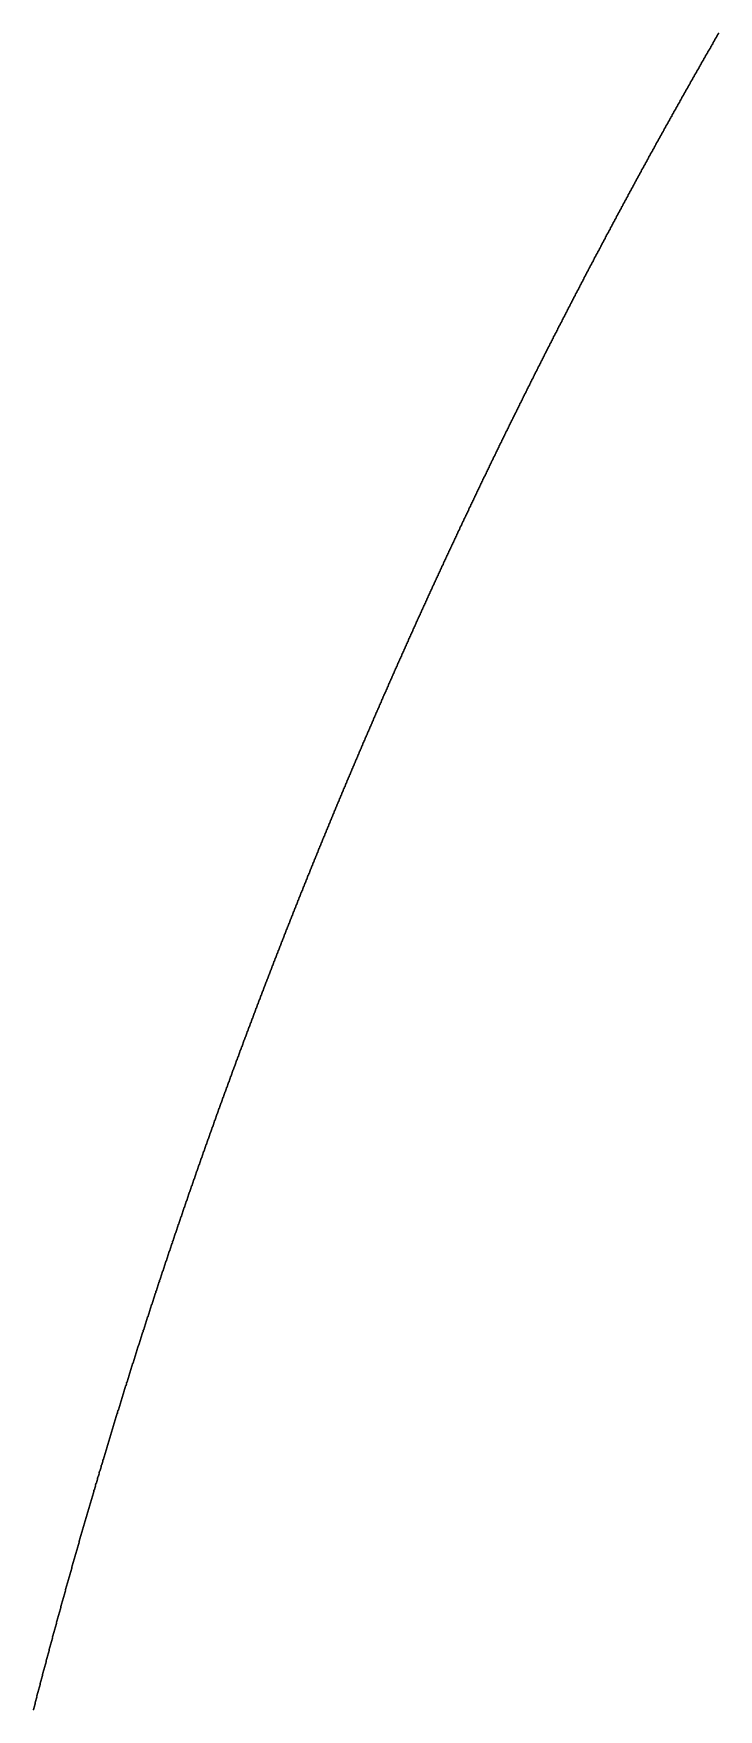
# Model space of a CAD drawing. Header units: metres. Extents: x -84 to 84, y -84 to 84.
# Drawn here: x -81.49 to -72.89, y 20.99 to 42.01 of the extents above; entities that cross this region are included whole.
import ezdxf

# ---------------------------------------------------------------- set-up
doc = ezdxf.new("R2010")
doc.units = ezdxf.units.M

msp = doc.modelspace()

# ---------------------------------------------------------------- linework, layer by layer
for p in [(-72.997, 41.835), (-72.99, 41.847), (-72.983, 41.86), (-72.976, 41.873), (-72.968, 41.885), (-72.961, 41.898), (-72.954, 41.911), (-72.946, 41.924), (-72.939, 41.936), (-72.932, 41.949), (-72.924, 41.962), (-72.917, 41.975), (-72.91, 41.987), (-72.902, 42), (-72.895, 42.013), (-73.121, 41.618), (-73.114, 41.631), (-73.107, 41.643), (-73.1, 41.656), (-73.092, 41.669), (-73.085, 41.682), (-73.078, 41.694), (-73.07, 41.707), (-73.063, 41.72), (-73.056, 41.733), (-73.049, 41.745), (-73.041, 41.758), (-73.034, 41.771), (-73.027, 41.784), (-73.019, 41.796), (-73.012, 41.809), (-73.005, 41.822), (-73.237, 41.414), (-73.23, 41.426), (-73.223, 41.439), (-73.216, 41.452), (-73.209, 41.465), (-73.201, 41.477), (-73.194, 41.49), (-73.187, 41.503), (-73.18, 41.516), (-73.172, 41.529), (-73.165, 41.541), (-73.158, 41.554), (-73.151, 41.567), (-73.143, 41.58), (-73.136, 41.592), (-73.129, 41.605), (-73.36, 41.196), (-73.353, 41.209), (-73.346, 41.222), (-73.339, 41.235), (-73.331, 41.247), (-73.324, 41.26), (-73.317, 41.273), (-73.31, 41.286), (-73.303, 41.299), (-73.295, 41.311), (-73.288, 41.324), (-73.281, 41.337), (-73.274, 41.35), (-73.266, 41.362), (-73.259, 41.375), (-73.252, 41.388), (-73.245, 41.401), (-73.475, 40.991), (-73.468, 41.004), (-73.461, 41.017), (-73.454, 41.03), (-73.446, 41.042), (-73.439, 41.055), (-73.432, 41.068), (-73.425, 41.081), (-73.418, 41.094), (-73.411, 41.107), (-73.403, 41.119), (-73.396, 41.132), (-73.389, 41.145), (-73.382, 41.158), (-73.375, 41.171), (-73.367, 41.183), (-73.589, 40.786), (-73.582, 40.799), (-73.575, 40.812), (-73.568, 40.824), (-73.561, 40.837), (-73.554, 40.85), (-73.547, 40.863), (-73.539, 40.876), (-73.532, 40.889), (-73.525, 40.901), (-73.518, 40.914), (-73.511, 40.927), (-73.504, 40.94), (-73.497, 40.953), (-73.489, 40.966), (-73.482, 40.978), (-73.71, 40.568), (-73.703, 40.58), (-73.696, 40.593), (-73.689, 40.606), (-73.682, 40.619), (-73.675, 40.632), (-73.668, 40.645), (-73.661, 40.658), (-73.653, 40.67), (-73.646, 40.683), (-73.639, 40.696), (-73.632, 40.709), (-73.625, 40.722), (-73.618, 40.735), (-73.611, 40.747), (-73.604, 40.76), (-73.596, 40.773), (-73.823, 40.362), (-73.816, 40.374), (-73.809, 40.387), (-73.802, 40.4), (-73.795, 40.413), (-73.788, 40.426), (-73.781, 40.439), (-73.774, 40.452), (-73.767, 40.465), (-73.76, 40.477), (-73.753, 40.49), (-73.746, 40.503), (-73.739, 40.516), (-73.731, 40.529), (-73.724, 40.542), (-73.717, 40.555), (-73.936, 40.155), (-73.929, 40.168), (-73.922, 40.181), (-73.915, 40.194), (-73.908, 40.207), (-73.901, 40.22), (-73.894, 40.233), (-73.887, 40.246), (-73.88, 40.259), (-73.873, 40.271), (-73.866, 40.284), (-73.859, 40.297), (-73.852, 40.31), (-73.844, 40.323), (-73.837, 40.336), (-73.83, 40.349), (-74.055, 39.936), (-74.048, 39.949), (-74.041, 39.962), (-74.034, 39.975), (-74.027, 39.988), (-74.02, 40.001), (-74.013, 40.013), (-74.006, 40.026), (-73.999, 40.039), (-73.992, 40.052), (-73.985, 40.065), (-73.978, 40.078), (-73.971, 40.091), (-73.964, 40.104), (-73.957, 40.117), (-73.95, 40.13), (-73.943, 40.142), (-74.166, 39.729), (-74.159, 39.742), (-74.152, 39.755), (-74.145, 39.768), (-74.138, 39.781), (-74.131, 39.794), (-74.124, 39.807), (-74.118, 39.82), (-74.111, 39.833), (-74.104, 39.845), (-74.097, 39.858), (-74.09, 39.871), (-74.083, 39.884), (-74.076, 39.897), (-74.069, 39.91), (-74.062, 39.923), (-74.277, 39.522), (-74.27, 39.535), (-74.263, 39.548), (-74.256, 39.561), (-74.249, 39.574), (-74.242, 39.587), (-74.235, 39.6), (-74.229, 39.613), (-74.222, 39.625), (-74.215, 39.638), (-74.208, 39.651), (-74.201, 39.664), (-74.194, 39.677), (-74.187, 39.69), (-74.18, 39.703), (-74.173, 39.716), (-74.387, 39.314), (-74.38, 39.327), (-74.373, 39.34), (-74.367, 39.353), (-74.36, 39.366), (-74.353, 39.379), (-74.346, 39.392), (-74.339, 39.405), (-74.332, 39.418), (-74.325, 39.431), (-74.318, 39.444), (-74.311, 39.457), (-74.305, 39.47), (-74.298, 39.483), (-74.291, 39.496), (-74.284, 39.509), (-74.504, 39.094), (-74.497, 39.107), (-74.49, 39.12), (-74.483, 39.133), (-74.476, 39.146), (-74.469, 39.159), (-74.463, 39.172), (-74.456, 39.185), (-74.449, 39.198), (-74.442, 39.211), (-74.435, 39.223), (-74.428, 39.236), (-74.421, 39.249), (-74.415, 39.262), (-74.408, 39.275), (-74.401, 39.288), (-74.394, 39.301), (-74.613, 38.885), (-74.606, 38.898), (-74.599, 38.911), (-74.592, 38.924), (-74.585, 38.938), (-74.579, 38.951), (-74.572, 38.964), (-74.565, 38.977), (-74.558, 38.99), (-74.551, 39.003), (-74.545, 39.016), (-74.538, 39.029), (-74.531, 39.042), (-74.524, 39.055), (-74.517, 39.068), (-74.51, 39.081), (-74.721, 38.677), (-74.714, 38.69), (-74.708, 38.703), (-74.701, 38.716), (-74.694, 38.729), (-74.687, 38.742), (-74.68, 38.755), (-74.674, 38.768), (-74.667, 38.781), (-74.66, 38.794), (-74.653, 38.807), (-74.647, 38.82), (-74.64, 38.833), (-74.633, 38.846), (-74.626, 38.859), (-74.619, 38.872), (-74.829, 38.468), (-74.822, 38.481), (-74.815, 38.494), (-74.809, 38.507), (-74.802, 38.52), (-74.795, 38.534), (-74.789, 38.547), (-74.782, 38.56), (-74.775, 38.573), (-74.768, 38.586), (-74.762, 38.599), (-74.755, 38.612), (-74.748, 38.625), (-74.741, 38.638), (-74.735, 38.651), (-74.728, 38.664), (-74.936, 38.259), (-74.929, 38.272), (-74.923, 38.285), (-74.916, 38.298), (-74.909, 38.312), (-74.903, 38.325), (-74.896, 38.338), (-74.889, 38.351), (-74.883, 38.364), (-74.876, 38.377), (-74.869, 38.39), (-74.862, 38.403), (-74.856, 38.416), (-74.849, 38.429), (-74.842, 38.442), (-74.836, 38.455), (-75.043, 38.05), (-75.036, 38.063), (-75.03, 38.076), (-75.023, 38.089), (-75.016, 38.102), (-75.01, 38.115), (-75.003, 38.128), (-74.996, 38.142), (-74.99, 38.155), (-74.983, 38.168), (-74.976, 38.181), (-74.97, 38.194), (-74.963, 38.207), (-74.956, 38.22), (-74.95, 38.233), (-74.943, 38.246), (-75.149, 37.84), (-75.142, 37.853), (-75.136, 37.867), (-75.129, 37.88), (-75.122, 37.893), (-75.116, 37.906), (-75.109, 37.919), (-75.103, 37.932), (-75.096, 37.945), (-75.089, 37.958), (-75.083, 37.971), (-75.076, 37.984), (-75.069, 37.998), (-75.063, 38.011), (-75.056, 38.024), (-75.05, 38.037), (-75.254, 37.63), (-75.248, 37.643), (-75.241, 37.657), (-75.235, 37.67), (-75.228, 37.683), (-75.222, 37.696), (-75.215, 37.709), (-75.208, 37.722), (-75.202, 37.735), (-75.195, 37.748), (-75.189, 37.762), (-75.182, 37.775), (-75.175, 37.788), (-75.169, 37.801), (-75.162, 37.814), (-75.156, 37.827), (-75.359, 37.42), (-75.353, 37.433), (-75.346, 37.446), (-75.34, 37.46), (-75.333, 37.473), (-75.327, 37.486), (-75.32, 37.499), (-75.314, 37.512), (-75.307, 37.525), (-75.3, 37.538), (-75.294, 37.552), (-75.287, 37.565), (-75.281, 37.578), (-75.274, 37.591), (-75.268, 37.604), (-75.261, 37.617), (-75.464, 37.21), (-75.457, 37.223), (-75.451, 37.236), (-75.444, 37.249), (-75.438, 37.262), (-75.431, 37.275), (-75.425, 37.289), (-75.418, 37.302), (-75.412, 37.315), (-75.405, 37.328), (-75.399, 37.341), (-75.392, 37.354), (-75.386, 37.368), (-75.379, 37.381), (-75.372, 37.394), (-75.366, 37.407), (-75.567, 36.999), (-75.561, 37.012), (-75.555, 37.025), (-75.548, 37.038), (-75.542, 37.052), (-75.535, 37.065), (-75.529, 37.078), (-75.522, 37.091), (-75.516, 37.104), (-75.509, 37.117), (-75.503, 37.131), (-75.496, 37.144), (-75.49, 37.157), (-75.483, 37.17), (-75.477, 37.183), (-75.47, 37.196), (-75.671, 36.788), (-75.664, 36.801), (-75.658, 36.814), (-75.651, 36.827), (-75.645, 36.841), (-75.638, 36.854), (-75.632, 36.867), (-75.626, 36.88), (-75.619, 36.893), (-75.613, 36.907), (-75.606, 36.92), (-75.6, 36.933), (-75.593, 36.946), (-75.587, 36.959), (-75.58, 36.972), (-75.574, 36.986), (-75.773, 36.576), (-75.767, 36.59), (-75.76, 36.603), (-75.754, 36.616), (-75.748, 36.629), (-75.741, 36.642), (-75.735, 36.656), (-75.728, 36.669), (-75.722, 36.682), (-75.716, 36.695), (-75.709, 36.708), (-75.703, 36.722), (-75.696, 36.735), (-75.69, 36.748), (-75.683, 36.761), (-75.677, 36.775), (-75.875, 36.365), (-75.869, 36.378), (-75.862, 36.391), (-75.856, 36.404), (-75.85, 36.418), (-75.843, 36.431), (-75.837, 36.444), (-75.831, 36.457), (-75.824, 36.471), (-75.818, 36.484), (-75.811, 36.497), (-75.805, 36.51), (-75.799, 36.523), (-75.792, 36.537), (-75.786, 36.55), (-75.78, 36.563), (-75.977, 36.153), (-75.97, 36.166), (-75.964, 36.179), (-75.958, 36.192), (-75.951, 36.206), (-75.945, 36.219), (-75.939, 36.232), (-75.932, 36.245), (-75.926, 36.259), (-75.92, 36.272), (-75.913, 36.285), (-75.907, 36.298), (-75.901, 36.312), (-75.894, 36.325), (-75.888, 36.338), (-75.882, 36.351), (-76.071, 35.954), (-76.065, 35.967), (-76.058, 35.98), (-76.052, 35.994), (-76.046, 36.007), (-76.04, 36.02), (-76.033, 36.033), (-76.027, 36.047), (-76.021, 36.06), (-76.014, 36.073), (-76.008, 36.086), (-76.002, 36.1), (-75.995, 36.113), (-75.989, 36.126), (-75.983, 36.139), (-76.171, 35.741), (-76.165, 35.755), (-76.159, 35.768), (-76.153, 35.781), (-76.146, 35.794), (-76.14, 35.808), (-76.134, 35.821), (-76.128, 35.834), (-76.121, 35.848), (-76.115, 35.861), (-76.109, 35.874), (-76.102, 35.887), (-76.096, 35.901), (-76.09, 35.914), (-76.084, 35.927), (-76.077, 35.941), (-76.271, 35.529), (-76.265, 35.542), (-76.259, 35.555), (-76.252, 35.568), (-76.246, 35.582), (-76.24, 35.595), (-76.234, 35.608), (-76.227, 35.622), (-76.221, 35.635), (-76.215, 35.648), (-76.209, 35.662), (-76.202, 35.675), (-76.196, 35.688), (-76.19, 35.701), (-76.184, 35.715), (-76.178, 35.728), (-76.37, 35.315), (-76.364, 35.329), (-76.358, 35.342), (-76.351, 35.355), (-76.345, 35.369), (-76.339, 35.382), (-76.333, 35.395), (-76.327, 35.409), (-76.321, 35.422), (-76.314, 35.435), (-76.308, 35.449), (-76.302, 35.462), (-76.296, 35.475), (-76.29, 35.489), (-76.283, 35.502), (-76.277, 35.515), (-76.468, 35.102), (-76.462, 35.115), (-76.456, 35.129), (-76.45, 35.142), (-76.444, 35.155), (-76.438, 35.169), (-76.432, 35.182), (-76.425, 35.195), (-76.419, 35.209), (-76.413, 35.222), (-76.407, 35.235), (-76.401, 35.249), (-76.395, 35.262), (-76.388, 35.275), (-76.382, 35.289), (-76.376, 35.302), (-76.56, 34.902), (-76.554, 34.915), (-76.548, 34.929), (-76.542, 34.942), (-76.536, 34.955), (-76.53, 34.969), (-76.524, 34.982), (-76.517, 34.995), (-76.511, 35.009), (-76.505, 35.022), (-76.499, 35.035), (-76.493, 35.049), (-76.487, 35.062), (-76.481, 35.075), (-76.475, 35.089), (-76.657, 34.688), (-76.651, 34.701), (-76.645, 34.715), (-76.639, 34.728), (-76.633, 34.742), (-76.627, 34.755), (-76.621, 34.768), (-76.615, 34.782), (-76.609, 34.795), (-76.603, 34.808), (-76.597, 34.822), (-76.591, 34.835), (-76.585, 34.848), (-76.578, 34.862), (-76.572, 34.875), (-76.566, 34.889), (-76.754, 34.474), (-76.748, 34.487), (-76.742, 34.501), (-76.736, 34.514), (-76.73, 34.527), (-76.724, 34.541), (-76.718, 34.554), (-76.712, 34.568), (-76.706, 34.581), (-76.7, 34.594), (-76.694, 34.608), (-76.688, 34.621), (-76.682, 34.635), (-76.676, 34.648), (-76.67, 34.661), (-76.664, 34.675), (-76.85, 34.259), (-76.844, 34.273), (-76.838, 34.286), (-76.832, 34.3), (-76.826, 34.313), (-76.82, 34.327), (-76.814, 34.34), (-76.808, 34.353), (-76.802, 34.367), (-76.796, 34.38), (-76.79, 34.394), (-76.784, 34.407), (-76.778, 34.42), (-76.772, 34.434), (-76.766, 34.447), (-76.76, 34.46), (-76.94, 34.058), (-76.934, 34.072), (-76.928, 34.085), (-76.922, 34.099), (-76.916, 34.112), (-76.91, 34.125), (-76.904, 34.139), (-76.898, 34.152), (-76.892, 34.166), (-76.886, 34.179), (-76.88, 34.192), (-76.874, 34.206), (-76.868, 34.219), (-76.862, 34.233), (-76.856, 34.246), (-77.035, 33.843), (-77.029, 33.857), (-77.023, 33.87), (-77.017, 33.884), (-77.011, 33.897), (-77.005, 33.911), (-76.999, 33.924), (-76.993, 33.937), (-76.987, 33.951), (-76.981, 33.964), (-76.976, 33.978), (-76.97, 33.991), (-76.964, 34.005), (-76.958, 34.018), (-76.952, 34.031), (-76.946, 34.045), (-77.123, 33.642), (-77.117, 33.655), (-77.111, 33.669), (-77.106, 33.682), (-77.1, 33.695), (-77.094, 33.709), (-77.088, 33.722), (-77.082, 33.736), (-77.076, 33.749), (-77.07, 33.763), (-77.064, 33.776), (-77.058, 33.79), (-77.053, 33.803), (-77.047, 33.816), (-77.041, 33.83), (-77.217, 33.426), (-77.211, 33.44), (-77.205, 33.453), (-77.2, 33.467), (-77.194, 33.48), (-77.188, 33.494), (-77.182, 33.507), (-77.176, 33.52), (-77.17, 33.534), (-77.164, 33.547), (-77.158, 33.561), (-77.153, 33.574), (-77.147, 33.588), (-77.141, 33.601), (-77.135, 33.615), (-77.129, 33.628), (-77.31, 33.21), (-77.304, 33.224), (-77.299, 33.237), (-77.293, 33.251), (-77.287, 33.264), (-77.281, 33.278), (-77.275, 33.291), (-77.27, 33.305), (-77.264, 33.318), (-77.258, 33.332), (-77.252, 33.345), (-77.246, 33.359), (-77.24, 33.372), (-77.235, 33.386), (-77.229, 33.399), (-77.223, 33.413), (-77.397, 33.008), (-77.391, 33.022), (-77.385, 33.035), (-77.38, 33.049), (-77.374, 33.062), (-77.368, 33.076), (-77.362, 33.089), (-77.357, 33.103), (-77.351, 33.116), (-77.345, 33.13), (-77.339, 33.143), (-77.333, 33.157), (-77.328, 33.17), (-77.322, 33.183), (-77.316, 33.197), (-77.489, 32.792), (-77.483, 32.805), (-77.478, 32.819), (-77.472, 32.832), (-77.466, 32.846), (-77.46, 32.859), (-77.455, 32.873), (-77.449, 32.886), (-77.443, 32.9), (-77.437, 32.913), (-77.432, 32.927), (-77.426, 32.94), (-77.42, 32.954), (-77.414, 32.968), (-77.409, 32.981), (-77.403, 32.995), (-77.575, 32.589), (-77.569, 32.602), (-77.563, 32.616), (-77.558, 32.63), (-77.552, 32.643), (-77.546, 32.657), (-77.541, 32.67), (-77.535, 32.684), (-77.529, 32.697), (-77.523, 32.711), (-77.518, 32.724), (-77.512, 32.738), (-77.506, 32.751), (-77.5, 32.765), (-77.495, 32.778), (-77.666, 32.372), (-77.66, 32.386), (-77.654, 32.399), (-77.649, 32.413), (-77.643, 32.426), (-77.637, 32.44), (-77.632, 32.454), (-77.626, 32.467), (-77.62, 32.481), (-77.615, 32.494), (-77.609, 32.508), (-77.603, 32.521), (-77.598, 32.535), (-77.592, 32.548), (-77.586, 32.562), (-77.58, 32.575), (-77.75, 32.169), (-77.745, 32.182), (-77.739, 32.196), (-77.733, 32.21), (-77.728, 32.223), (-77.722, 32.237), (-77.716, 32.25), (-77.711, 32.264), (-77.705, 32.277), (-77.699, 32.291), (-77.694, 32.304), (-77.688, 32.318), (-77.683, 32.332), (-77.677, 32.345), (-77.671, 32.359), (-77.84, 31.952), (-77.834, 31.965), (-77.829, 31.979), (-77.823, 31.992), (-77.817, 32.006), (-77.812, 32.02), (-77.806, 32.033), (-77.801, 32.047), (-77.795, 32.06), (-77.789, 32.074), (-77.784, 32.087), (-77.778, 32.101), (-77.773, 32.115), (-77.767, 32.128), (-77.761, 32.142), (-77.756, 32.155), (-77.923, 31.748), (-77.918, 31.761), (-77.912, 31.775), (-77.907, 31.789), (-77.901, 31.802), (-77.896, 31.816), (-77.89, 31.829), (-77.884, 31.843), (-77.879, 31.857), (-77.873, 31.87), (-77.868, 31.884), (-77.862, 31.897), (-77.857, 31.911), (-77.851, 31.925), (-77.845, 31.938), (-78.012, 31.53), (-78.006, 31.544), (-78.001, 31.557), (-77.995, 31.571), (-77.99, 31.585), (-77.984, 31.598), (-77.979, 31.612), (-77.973, 31.625), (-77.968, 31.639), (-77.962, 31.653), (-77.957, 31.666), (-77.951, 31.68), (-77.946, 31.693), (-77.94, 31.707), (-77.934, 31.721), (-77.929, 31.734), (-78.094, 31.326), (-78.089, 31.34), (-78.083, 31.353), (-78.078, 31.367), (-78.072, 31.38), (-78.067, 31.394), (-78.061, 31.408), (-78.056, 31.421), (-78.05, 31.435), (-78.045, 31.448), (-78.039, 31.462), (-78.034, 31.476), (-78.028, 31.489), (-78.023, 31.503), (-78.017, 31.517), (-78.182, 31.108), (-78.176, 31.121), (-78.171, 31.135), (-78.165, 31.149), (-78.16, 31.162), (-78.154, 31.176), (-78.149, 31.19), (-78.143, 31.203), (-78.138, 31.217), (-78.133, 31.23), (-78.127, 31.244), (-78.122, 31.258), (-78.116, 31.271), (-78.111, 31.285), (-78.105, 31.299), (-78.1, 31.312), (-78.263, 30.903), (-78.257, 30.917), (-78.252, 30.93), (-78.247, 30.944), (-78.241, 30.958), (-78.236, 30.971), (-78.23, 30.985), (-78.225, 30.999), (-78.22, 31.012), (-78.214, 31.026), (-78.209, 31.04), (-78.203, 31.053), (-78.198, 31.067), (-78.192, 31.08), (-78.187, 31.094), (-78.344, 30.698), (-78.338, 30.712), (-78.333, 30.725), (-78.328, 30.739), (-78.322, 30.753), (-78.317, 30.766), (-78.311, 30.78), (-78.306, 30.794), (-78.301, 30.807), (-78.295, 30.821), (-78.29, 30.835), (-78.284, 30.848), (-78.279, 30.862), (-78.274, 30.876), (-78.268, 30.889), (-78.429, 30.479), (-78.424, 30.493), (-78.419, 30.507), (-78.413, 30.52), (-78.408, 30.534), (-78.403, 30.548), (-78.397, 30.561), (-78.392, 30.575), (-78.386, 30.589), (-78.381, 30.602), (-78.376, 30.616), (-78.37, 30.63), (-78.365, 30.643), (-78.36, 30.657), (-78.354, 30.671), (-78.349, 30.684), (-78.509, 30.274), (-78.504, 30.288), (-78.498, 30.301), (-78.493, 30.315), (-78.488, 30.329), (-78.482, 30.342), (-78.477, 30.356), (-78.472, 30.37), (-78.466, 30.383), (-78.461, 30.397), (-78.456, 30.411), (-78.45, 30.425), (-78.445, 30.438), (-78.44, 30.452), (-78.435, 30.466), (-78.588, 30.068), (-78.583, 30.082), (-78.577, 30.096), (-78.572, 30.109), (-78.567, 30.123), (-78.562, 30.137), (-78.556, 30.151), (-78.551, 30.164), (-78.546, 30.178), (-78.541, 30.192), (-78.535, 30.205), (-78.53, 30.219), (-78.525, 30.233), (-78.519, 30.247), (-78.514, 30.26), (-78.672, 29.849), (-78.667, 29.863), (-78.661, 29.876), (-78.656, 29.89), (-78.651, 29.904), (-78.646, 29.917), (-78.64, 29.931), (-78.635, 29.945), (-78.63, 29.959), (-78.625, 29.972), (-78.619, 29.986), (-78.614, 30), (-78.609, 30.013), (-78.604, 30.027), (-78.598, 30.041), (-78.593, 30.055), (-78.75, 29.643), (-78.745, 29.657), (-78.739, 29.67), (-78.734, 29.684), (-78.729, 29.698), (-78.724, 29.711), (-78.719, 29.725), (-78.713, 29.739), (-78.708, 29.753), (-78.703, 29.766), (-78.698, 29.78), (-78.693, 29.794), (-78.687, 29.808), (-78.682, 29.821), (-78.677, 29.835), (-78.827, 29.437), (-78.822, 29.45), (-78.817, 29.464), (-78.812, 29.478), (-78.807, 29.492), (-78.801, 29.505), (-78.796, 29.519), (-78.791, 29.533), (-78.786, 29.547), (-78.781, 29.56), (-78.776, 29.574), (-78.77, 29.588), (-78.765, 29.602), (-78.76, 29.615), (-78.755, 29.629), (-78.909, 29.216), (-78.904, 29.23), (-78.899, 29.244), (-78.894, 29.258), (-78.889, 29.271), (-78.884, 29.285), (-78.879, 29.299), (-78.873, 29.313), (-78.868, 29.327), (-78.863, 29.34), (-78.858, 29.354), (-78.853, 29.368), (-78.848, 29.382), (-78.843, 29.395), (-78.838, 29.409), (-78.832, 29.423), (-78.986, 29.01), (-78.981, 29.024), (-78.975, 29.037), (-78.97, 29.051), (-78.965, 29.065), (-78.96, 29.079), (-78.955, 29.092), (-78.95, 29.106), (-78.945, 29.12), (-78.94, 29.134), (-78.935, 29.148), (-78.93, 29.161), (-78.925, 29.175), (-78.919, 29.189), (-78.914, 29.203), (-79.061, 28.803), (-79.056, 28.817), (-79.051, 28.831), (-79.046, 28.844), (-79.041, 28.858), (-79.036, 28.872), (-79.031, 28.886), (-79.026, 28.9), (-79.021, 28.913), (-79.016, 28.927), (-79.011, 28.941), (-79.006, 28.955), (-79.001, 28.968), (-78.996, 28.982), (-78.991, 28.996), (-79.137, 28.596), (-79.132, 28.61), (-79.127, 28.624), (-79.122, 28.637), (-79.117, 28.651), (-79.112, 28.665), (-79.107, 28.679), (-79.102, 28.693), (-79.097, 28.706), (-79.092, 28.72), (-79.087, 28.734), (-79.082, 28.748), (-79.077, 28.762), (-79.071, 28.775), (-79.066, 28.789), (-79.216, 28.375), (-79.211, 28.389), (-79.206, 28.403), (-79.201, 28.416), (-79.197, 28.43), (-79.192, 28.444), (-79.187, 28.458), (-79.182, 28.472), (-79.177, 28.485), (-79.172, 28.499), (-79.167, 28.513), (-79.162, 28.527), (-79.157, 28.541), (-79.152, 28.555), (-79.147, 28.568), (-79.142, 28.582), (-79.291, 28.167), (-79.286, 28.181), (-79.281, 28.195), (-79.276, 28.209), (-79.271, 28.223), (-79.266, 28.237), (-79.261, 28.25), (-79.256, 28.264), (-79.251, 28.278), (-79.246, 28.292), (-79.241, 28.306), (-79.236, 28.32), (-79.231, 28.333), (-79.226, 28.347), (-79.221, 28.361), (-79.364, 27.96), (-79.359, 27.974), (-79.354, 27.988), (-79.349, 28.001), (-79.345, 28.015), (-79.34, 28.029), (-79.335, 28.043), (-79.33, 28.057), (-79.325, 28.071), (-79.32, 28.084), (-79.315, 28.098), (-79.31, 28.112), (-79.305, 28.126), (-79.3, 28.14), (-79.295, 28.154), (-79.437, 27.752), (-79.432, 27.766), (-79.427, 27.78), (-79.423, 27.794), (-79.418, 27.807), (-79.413, 27.821), (-79.408, 27.835), (-79.403, 27.849), (-79.398, 27.863), (-79.393, 27.877), (-79.389, 27.891), (-79.384, 27.904), (-79.379, 27.918), (-79.374, 27.932), (-79.369, 27.946), (-79.51, 27.544), (-79.505, 27.558), (-79.5, 27.572), (-79.495, 27.586), (-79.49, 27.6), (-79.486, 27.613), (-79.481, 27.627), (-79.476, 27.641), (-79.471, 27.655), (-79.466, 27.669), (-79.461, 27.683), (-79.457, 27.697), (-79.452, 27.71), (-79.447, 27.724), (-79.442, 27.738), (-79.582, 27.336), (-79.577, 27.35), (-79.572, 27.364), (-79.567, 27.377), (-79.563, 27.391), (-79.558, 27.405), (-79.553, 27.419), (-79.548, 27.433), (-79.543, 27.447), (-79.539, 27.461), (-79.534, 27.475), (-79.529, 27.489), (-79.524, 27.502), (-79.519, 27.516), (-79.514, 27.53), (-79.658, 27.114), (-79.653, 27.127), (-79.648, 27.141), (-79.644, 27.155), (-79.639, 27.169), (-79.634, 27.183), (-79.629, 27.197), (-79.625, 27.211), (-79.62, 27.225), (-79.615, 27.239), (-79.61, 27.253), (-79.606, 27.266), (-79.601, 27.28), (-79.596, 27.294), (-79.591, 27.308), (-79.586, 27.322), (-79.729, 26.905), (-79.724, 26.919), (-79.719, 26.933), (-79.715, 26.947), (-79.71, 26.961), (-79.705, 26.975), (-79.7, 26.988), (-79.696, 27.002), (-79.691, 27.016), (-79.686, 27.03), (-79.681, 27.044), (-79.677, 27.058), (-79.672, 27.072), (-79.667, 27.086), (-79.663, 27.1), (-79.799, 26.696), (-79.794, 26.71), (-79.79, 26.724), (-79.785, 26.738), (-79.78, 26.752), (-79.776, 26.766), (-79.771, 26.78), (-79.766, 26.794), (-79.762, 26.808), (-79.757, 26.821), (-79.752, 26.835), (-79.747, 26.849), (-79.743, 26.863), (-79.738, 26.877), (-79.733, 26.891), (-79.869, 26.487), (-79.864, 26.501), (-79.859, 26.515), (-79.855, 26.529), (-79.85, 26.543), (-79.846, 26.557), (-79.841, 26.571), (-79.836, 26.585), (-79.832, 26.599), (-79.827, 26.613), (-79.822, 26.627), (-79.818, 26.641), (-79.813, 26.654), (-79.808, 26.668), (-79.804, 26.682), (-79.938, 26.278), (-79.933, 26.292), (-79.929, 26.306), (-79.924, 26.32), (-79.919, 26.334), (-79.915, 26.348), (-79.91, 26.362), (-79.906, 26.376), (-79.901, 26.39), (-79.896, 26.404), (-79.892, 26.418), (-79.887, 26.432), (-79.883, 26.445), (-79.878, 26.459), (-79.873, 26.473), (-80.007, 26.069), (-80.002, 26.083), (-79.997, 26.097), (-79.993, 26.111), (-79.988, 26.125), (-79.984, 26.139), (-79.979, 26.153), (-79.975, 26.167), (-79.97, 26.18), (-79.965, 26.194), (-79.961, 26.208), (-79.956, 26.222), (-79.952, 26.236), (-79.947, 26.25), (-79.942, 26.264), (-80.075, 25.859), (-80.07, 25.873), (-80.066, 25.887), (-80.061, 25.901), (-80.057, 25.915), (-80.052, 25.929), (-80.047, 25.943), (-80.043, 25.957), (-80.038, 25.971), (-80.034, 25.985), (-80.029, 25.999), (-80.025, 26.013), (-80.02, 26.027), (-80.016, 26.041), (-80.011, 26.055), (-80.142, 25.65), (-80.138, 25.664), (-80.133, 25.678), (-80.129, 25.692), (-80.124, 25.706), (-80.12, 25.72), (-80.115, 25.734), (-80.111, 25.748), (-80.106, 25.761), (-80.102, 25.775), (-80.097, 25.789), (-80.093, 25.803), (-80.088, 25.817), (-80.084, 25.831), (-80.079, 25.845), (-80.209, 25.44), (-80.205, 25.454), (-80.2, 25.468), (-80.196, 25.482), (-80.191, 25.496), (-80.187, 25.51), (-80.182, 25.524), (-80.178, 25.538), (-80.174, 25.552), (-80.169, 25.566), (-80.165, 25.58), (-80.16, 25.594), (-80.156, 25.608), (-80.151, 25.622), (-80.147, 25.636), (-80.276, 25.23), (-80.271, 25.244), (-80.267, 25.258), (-80.262, 25.272), (-80.258, 25.286), (-80.254, 25.3), (-80.249, 25.314), (-80.245, 25.328), (-80.24, 25.342), (-80.236, 25.356), (-80.231, 25.37), (-80.227, 25.384), (-80.223, 25.398), (-80.218, 25.412), (-80.214, 25.426), (-80.342, 25.02), (-80.337, 25.034), (-80.333, 25.048), (-80.328, 25.062), (-80.324, 25.076), (-80.32, 25.09), (-80.315, 25.104), (-80.311, 25.118), (-80.307, 25.132), (-80.302, 25.146), (-80.298, 25.16), (-80.293, 25.174), (-80.289, 25.188), (-80.285, 25.202), (-80.28, 25.216), (-80.407, 24.809), (-80.403, 24.823), (-80.398, 24.837), (-80.394, 24.851), (-80.39, 24.865), (-80.385, 24.879), (-80.381, 24.893), (-80.377, 24.907), (-80.372, 24.921), (-80.368, 24.935), (-80.363, 24.949), (-80.359, 24.963), (-80.355, 24.978), (-80.35, 24.992), (-80.346, 25.006), (-80.472, 24.599), (-80.467, 24.613), (-80.463, 24.627), (-80.459, 24.641), (-80.455, 24.655), (-80.45, 24.669), (-80.446, 24.683), (-80.442, 24.697), (-80.437, 24.711), (-80.433, 24.725), (-80.429, 24.739), (-80.424, 24.753), (-80.42, 24.767), (-80.416, 24.781), (-80.411, 24.795), (-80.536, 24.388), (-80.532, 24.402), (-80.527, 24.416), (-80.523, 24.43), (-80.519, 24.444), (-80.515, 24.458), (-80.51, 24.472), (-80.506, 24.486), (-80.502, 24.5), (-80.498, 24.514), (-80.493, 24.528), (-80.489, 24.543), (-80.485, 24.557), (-80.48, 24.571), (-80.476, 24.585), (-80.6, 24.177), (-80.595, 24.191), (-80.591, 24.205), (-80.587, 24.219), (-80.583, 24.233), (-80.579, 24.247), (-80.574, 24.261), (-80.57, 24.276), (-80.566, 24.29), (-80.562, 24.304), (-80.557, 24.318), (-80.553, 24.332), (-80.549, 24.346), (-80.545, 24.36), (-80.54, 24.374), (-80.663, 23.966), (-80.659, 23.98), (-80.654, 23.994), (-80.65, 24.008), (-80.646, 24.022), (-80.642, 24.036), (-80.638, 24.05), (-80.633, 24.065), (-80.629, 24.079), (-80.625, 24.093), (-80.621, 24.107), (-80.617, 24.121), (-80.612, 24.135), (-80.608, 24.149), (-80.604, 24.163), (-80.725, 23.755), (-80.721, 23.769), (-80.717, 23.783), (-80.713, 23.797), (-80.709, 23.811), (-80.705, 23.825), (-80.7, 23.839), (-80.696, 23.853), (-80.692, 23.868), (-80.688, 23.882), (-80.684, 23.896), (-80.68, 23.91), (-80.675, 23.924), (-80.671, 23.938), (-80.667, 23.952), (-80.788, 23.543), (-80.783, 23.558), (-80.779, 23.572), (-80.775, 23.586), (-80.771, 23.6), (-80.767, 23.614), (-80.763, 23.628), (-80.759, 23.642), (-80.754, 23.656), (-80.75, 23.67), (-80.746, 23.684), (-80.742, 23.698), (-80.738, 23.713), (-80.734, 23.727), (-80.73, 23.741), (-80.849, 23.332), (-80.845, 23.346), (-80.841, 23.36), (-80.837, 23.374), (-80.833, 23.388), (-80.829, 23.402), (-80.824, 23.417), (-80.82, 23.431), (-80.816, 23.445), (-80.812, 23.459), (-80.808, 23.473), (-80.804, 23.487), (-80.8, 23.501), (-80.796, 23.515), (-80.792, 23.529), (-80.91, 23.12), (-80.906, 23.134), (-80.902, 23.148), (-80.898, 23.163), (-80.894, 23.177), (-80.89, 23.191), (-80.886, 23.205), (-80.882, 23.219), (-80.878, 23.233), (-80.873, 23.247), (-80.869, 23.261), (-80.865, 23.276), (-80.861, 23.29), (-80.857, 23.304), (-80.853, 23.318), (-80.966, 22.923), (-80.962, 22.937), (-80.958, 22.951), (-80.954, 22.965), (-80.95, 22.979), (-80.946, 22.993), (-80.942, 23.007), (-80.938, 23.021), (-80.934, 23.036), (-80.93, 23.05), (-80.926, 23.064), (-80.922, 23.078), (-80.918, 23.092), (-80.914, 23.106), (-81.026, 22.711), (-81.022, 22.725), (-81.018, 22.739), (-81.014, 22.753), (-81.01, 22.767), (-81.006, 22.781), (-81.002, 22.795), (-80.998, 22.809), (-80.994, 22.824), (-80.99, 22.838), (-80.986, 22.852), (-80.982, 22.866), (-80.978, 22.88), (-80.974, 22.894), (-80.97, 22.908), (-81.086, 22.498), (-81.082, 22.513), (-81.078, 22.527), (-81.074, 22.541), (-81.07, 22.555), (-81.066, 22.569), (-81.062, 22.583), (-81.058, 22.597), (-81.054, 22.612), (-81.05, 22.626), (-81.046, 22.64), (-81.042, 22.654), (-81.038, 22.668), (-81.034, 22.682), (-81.03, 22.696), (-81.144, 22.286), (-81.14, 22.3), (-81.136, 22.314), (-81.133, 22.329), (-81.129, 22.343), (-81.125, 22.357), (-81.121, 22.371), (-81.117, 22.385), (-81.113, 22.399), (-81.109, 22.413), (-81.105, 22.428), (-81.101, 22.442), (-81.097, 22.456), (-81.093, 22.47), (-81.089, 22.484), (-81.202, 22.074), (-81.199, 22.088), (-81.195, 22.102), (-81.191, 22.116), (-81.187, 22.13), (-81.183, 22.144), (-81.179, 22.159), (-81.175, 22.173), (-81.171, 22.187), (-81.168, 22.201), (-81.164, 22.215), (-81.16, 22.229), (-81.156, 22.244), (-81.152, 22.258), (-81.148, 22.272), (-81.26, 21.861), (-81.256, 21.875), (-81.252, 21.889), (-81.249, 21.904), (-81.245, 21.918), (-81.241, 21.932), (-81.237, 21.946), (-81.233, 21.96), (-81.229, 21.974), (-81.226, 21.989), (-81.222, 22.003), (-81.218, 22.017), (-81.214, 22.031), (-81.21, 22.045), (-81.206, 22.059), (-81.313, 21.662), (-81.31, 21.677), (-81.306, 21.691), (-81.302, 21.705), (-81.298, 21.719), (-81.294, 21.733), (-81.291, 21.748), (-81.287, 21.762), (-81.283, 21.776), (-81.279, 21.79), (-81.275, 21.804), (-81.272, 21.818), (-81.268, 21.833), (-81.264, 21.847), (-81.37, 21.449), (-81.366, 21.464), (-81.362, 21.478), (-81.359, 21.492), (-81.355, 21.506), (-81.351, 21.52), (-81.347, 21.535), (-81.344, 21.549), (-81.34, 21.563), (-81.336, 21.577), (-81.332, 21.591), (-81.329, 21.606), (-81.325, 21.62), (-81.321, 21.634), (-81.317, 21.648), (-81.426, 21.236), (-81.422, 21.251), (-81.419, 21.265), (-81.415, 21.279), (-81.411, 21.293), (-81.407, 21.307), (-81.404, 21.322), (-81.4, 21.336), (-81.396, 21.35), (-81.392, 21.364), (-81.389, 21.378), (-81.385, 21.393), (-81.381, 21.407), (-81.377, 21.421), (-81.374, 21.435), (-81.481, 21.023), (-81.478, 21.037), (-81.474, 21.052), (-81.47, 21.066), (-81.467, 21.08), (-81.463, 21.094), (-81.459, 21.109), (-81.456, 21.123), (-81.452, 21.137), (-81.448, 21.151), (-81.445, 21.165), (-81.441, 21.18), (-81.437, 21.194), (-81.433, 21.208), (-81.43, 21.222), (-81.489, 20.995), (-81.485, 21.009)]:
    msp.add_point(p)

doc.saveas('drawing.dxf')
